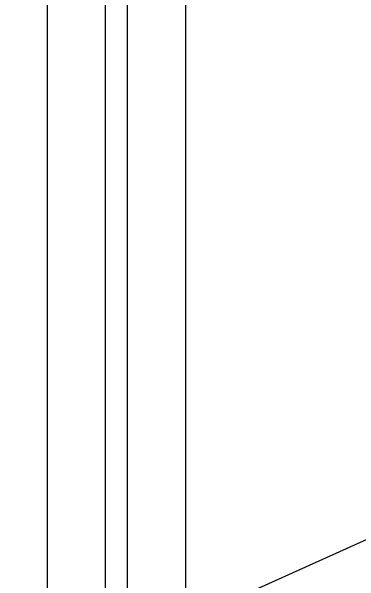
# Model space of a CAD drawing. Extents: x 1031190 to 1725648, y 733081 to 1571294.
# Drawn here: x 1133961.6 to 1134246.2, y 1250876.9 to 1251343.3 of the extents above; entities that cross this region are included whole.
import ezdxf

# ---------------------------------------------------------------- set-up
doc = ezdxf.new("R2010")
doc.units = 0
doc.header["$LTSCALE"] = 1000
doc.header["$MEASUREMENT"] = 0
doc.styles.get("Standard").update_dxf_attribs({"font": 'gbenor.shx', "bigfont": 'gbcbig.shx'})
doc.dimstyles.get("Standard").update_dxf_attribs({"dimtxt": 0.18, "dimasz": 0.18, "dimexe": 0.18, "dimexo": 0.0625, "dimgap": 0.09, "dimtad": 0, "dimtih": 1, "dimtoh": 1, "dimdec": 4, "dimzin": 0, "dimdsep": 46, "dimtxsty": 'Standard', "dimcen": 0.09, "dimadec": 0, "dimazin": 0, "dimtfac": 1, "dimtdec": 4, "dimtofl": 0, "dimtmove": 0, "dimatfit": 3, "dimfxl": 0, "dimtolj": 1, "dimtzin": 0, "dimarcsym": 0})

msp = doc.modelspace()

# ---------------------------------------------------------------- linework, layer by layer
at = {"linetype": 'Continuous'}
for p, q in [((1133990.71, 1253335.18), (1133990.71, 1248594.16)), ((1134038.33, 1253335.18), (1134038.33, 1248594.16)), ((1134056.19, 1253335.18), (1134056.19, 1248594.16)), ((1134103.82, 1253335.18), (1134103.82, 1248594.16))]:
    msp.add_line(p, q, dxfattribs=at)

# ---------------------------------------------------------------- leaders
msp.add_leader([(1133887.34, 1250747.01), (1134876.69, 1251193.47)], dimstyle='Standard', override={"dimgap": 20, "dimtad": 0})

doc.saveas('drawing.dxf')
